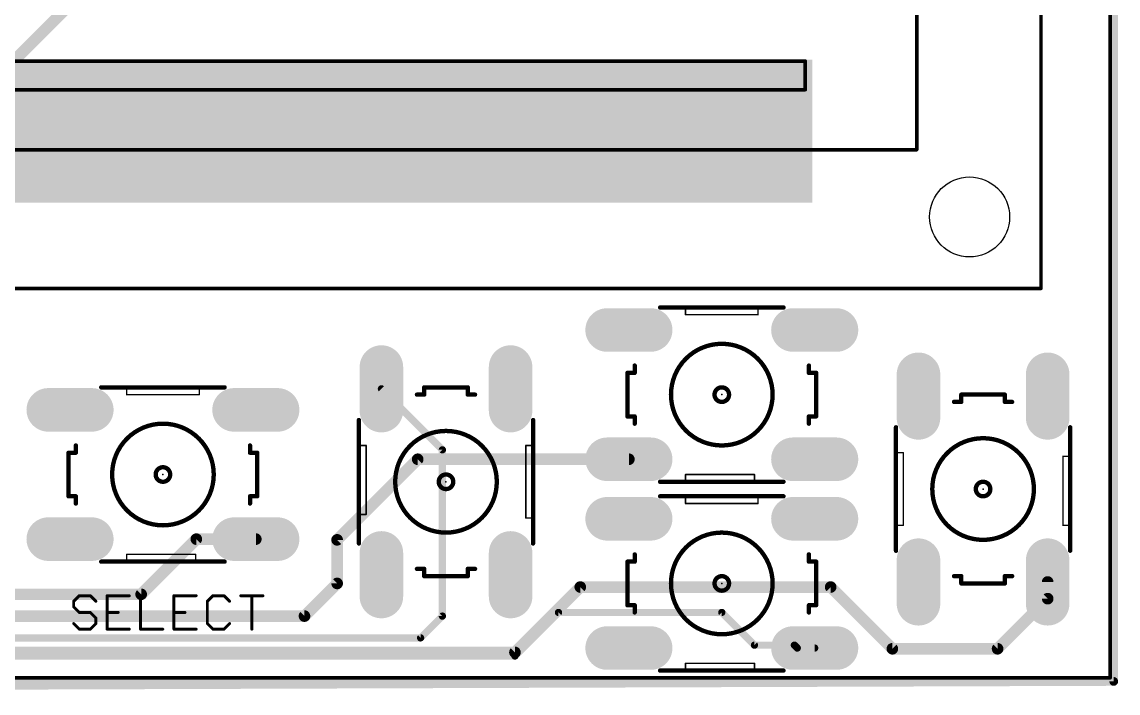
# Model space of a CAD drawing. Extents: x -0.3 to 85.2, y -0.4 to 56.2.
# Drawn here: x 46.88 to 85.24, y -0.41 to 23.07 of the extents above; entities that cross this region are included whole.
import ezdxf

# ---------------------------------------------------------------- set-up
doc = ezdxf.new("R2010")
doc.units = 0
for name, color, linetype in [('1', 12, 'CONTINUOUS'), ('16', 132, 'CONTINUOUS'), ('17', 110, 'CONTINUOUS'), ('20', 53, 'CONTINUOUS'), ('21', 253, 'CONTINUOUS'), ('23', 53, 'CONTINUOUS'), ('43', 110, 'CONTINUOUS')]:
    doc.layers.add(name, color=color, linetype=linetype)

# ---------------------------------------------------------------- blocks, each defined once
blk = doc.blocks.new('LONGP100')
at = {"const_width": 1}
blk.add_lwpolyline([(-0.5, 0), (0.5, 0)], dxfattribs=at)
at = {"const_width": 0.5}
for points in [[(-0.5, 0.25, 1), (-0.5, -0.25)], [(0.5, -0.25, 1), (0.5, 0.25)]]:
    blk.add_lwpolyline(points, format="xyb", dxfattribs=at)
blk = doc.blocks.new('RECT')
blk.add_solid([(-0.5, -0.5), (0.5, -0.5), (-0.5, 0.5), (0.5, 0.5)])

msp = doc.modelspace()

# ---------------------------------------------------------------- linework, layer by layer
at = {"layer": '1'}
for points, const_width in [([(85.09, 0), (85.09, 56.007)], 0.3048), ([(61.595, 8.1026), (59.4614, 10.2362)], 0.254), ([(61.595, 2.286), (61.595, 8.1026)], 0.254), ([(60.833, 1.524), (61.595, 2.286)], 0.254), ([(64.135, 0.889), (65.659, 2.413)], 0.254), ([(65.659, 2.413), (71.374, 2.413)], 0.254), ([(71.374, 2.413), (72.517, 1.27)], 0.254), ([(29.21, 1.524), (60.833, 1.524)], 0.254), ([(72.517, 1.27), (73.914, 1.27)], 0.254), ([(73.914, 1.27), (74.0156, 1.1684)], 0.254), ([(74.0156, 1.1684), (74.6252, 1.1684)], 0.254), ([(24.765, 0.889), (64.135, 0.889)], 0.254), ([(11.811, -0.127), (85.09, 0)], 0.3048)]:
    msp.add_lwpolyline(points, dxfattribs=dict(at, const_width=const_width))
for points, const_width in [([(59.5063, 10.2811, 1), (59.4165, 10.1913)], 0.127), ([(61.6585, 8.1026, 1), (61.5315, 8.1026)], 0.127), ([(61.5501, 8.0577, 1), (61.6399, 8.1475)], 0.127), ([(61.5315, 2.286, 1), (61.6585, 2.286)], 0.127), ([(61.6399, 2.2411, 1), (61.5501, 2.3309)], 0.127), ([(65.659, 2.4765, 1), (65.659, 2.3495)], 0.127), ([(65.7039, 2.3681, 1), (65.6141, 2.4579)], 0.127), ([(71.4189, 2.4579, 1), (71.3291, 2.3681)], 0.127), ([(71.374, 2.3495, 1), (71.374, 2.4765)], 0.127), ([(60.7881, 1.5689, 1), (60.8779, 1.4791)], 0.127), ([(60.833, 1.4605, 1), (60.833, 1.5875)], 0.127), ([(72.517, 1.3335, 1), (72.517, 1.2065)], 0.127), ([(72.4721, 1.2251, 1), (72.5619, 1.3149)], 0.127), ([(73.9589, 1.3149, 1), (73.8691, 1.2251)], 0.127), ([(73.914, 1.2065, 1), (73.914, 1.3335)], 0.127), ([(74.0156, 1.2319, 1), (74.0156, 1.1049)], 0.127), ([(73.9707, 1.1235, 1), (74.0605, 1.2133)], 0.127), ([(74.6252, 1.1049, 1), (74.6252, 1.2319)], 0.127), ([(64.0901, 0.9339, 1), (64.1799, 0.8441)], 0.127), ([(64.135, 0.8255, 1), (64.135, 0.9525)], 0.127), ([(85.0138, 0, 1), (85.1662, 0)], 0.1524), ([(85.0901, -0.0762, 1), (85.0899, 0.0762)], 0.1524)]:
    msp.add_lwpolyline(points, format="xyb", dxfattribs=dict(at, const_width=const_width))
at = {"layer": '16'}
for points, const_width in [([(85.09, 0), (85.09, 56.007)], 0.3048), ([(35.433, 10.541), (63.754, 38.862)], 0.4064), ([(57.912, 4.953), (60.7314, 7.7724)], 0.4064), ([(60.7314, 7.7724), (68.1228, 7.7724)], 0.4064), ([(51.054, 3.048), (52.9844, 4.9784)], 0.4064), ([(52.9844, 4.9784), (55.0672, 4.9784)], 0.4064), ([(57.912, 3.429), (57.912, 4.953)], 0.4064), ([(56.769, 2.286), (57.912, 3.429)], 0.4064), ([(64.135, 1.016), (66.421, 3.302)], 0.4064), ([(66.421, 3.302), (75.184, 3.302)], 0.4064), ([(75.184, 3.302), (77.343, 1.143)], 0.4064), ([(82.7786, 2.8956), (82.7786, 3.4798)], 0.4064), ([(38.735, 3.048), (51.054, 3.048)], 0.4064), ([(81.026, 1.143), (82.7786, 2.8956)], 0.4064), ([(38.481, 2.286), (56.769, 2.286)], 0.4064), ([(22.098, 1.016), (64.135, 1.016)], 0.4064), ([(77.343, 1.143), (81.026, 1.143)], 0.4064), ([(11.811, -0.254), (85.09, 0)], 0.3048)]:
    msp.add_lwpolyline(points, dxfattribs=dict(at, const_width=const_width))
for points, const_width in [([(60.7314, 7.874, 1), (60.7314, 7.6708)], 0.2032), ([(60.8032, 7.7006, 1), (60.6596, 7.8442)], 0.2032), ([(68.1228, 7.6708, 1), (68.1228, 7.874)], 0.2032), ([(52.9844, 5.08, 1), (52.9844, 4.8768)], 0.2032), ([(53.0562, 4.9066, 1), (52.9126, 5.0502)], 0.2032), ([(55.0672, 4.8768, 1), (55.0672, 5.08)], 0.2032), ([(58.0136, 4.953, 1), (57.8104, 4.953)], 0.2032), ([(57.8402, 5.0248, 1), (57.9838, 4.8812)], 0.2032), ([(57.8104, 3.429, 1), (58.0136, 3.429)], 0.2032), ([(57.9838, 3.3572, 1), (57.8402, 3.5008)], 0.2032), ([(66.421, 3.4036, 1), (66.421, 3.2004)], 0.2032), ([(66.4928, 3.2302, 1), (66.3492, 3.3738)], 0.2032), ([(75.2558, 3.3738, 1), (75.1122, 3.2302)], 0.2032), ([(75.184, 3.2004, 1), (75.184, 3.4036)], 0.2032), ([(82.8802, 3.4798, 1), (82.677, 3.4798)], 0.2032), ([(50.9822, 3.1198, 1), (51.1258, 2.9762)], 0.2032), ([(51.054, 2.9464, 1), (51.054, 3.1496)], 0.2032), ([(82.8504, 2.8238, 1), (82.7068, 2.9674)], 0.2032), ([(82.677, 2.8956, 1), (82.8802, 2.8956)], 0.2032), ([(56.6972, 2.3578, 1), (56.8408, 2.2142)], 0.2032), ([(56.769, 2.1844, 1), (56.769, 2.3876)], 0.2032), ([(64.0632, 1.0878, 1), (64.2068, 0.9442)], 0.2032), ([(64.135, 0.9144, 1), (64.135, 1.1176)], 0.2032), ([(77.343, 1.2446, 1), (77.343, 1.0414)], 0.2032), ([(77.2712, 1.0712, 1), (77.4148, 1.2148)], 0.2032), ([(80.9542, 1.2148, 1), (81.0978, 1.0712)], 0.2032), ([(81.026, 1.0414, 1), (81.026, 1.2446)], 0.2032), ([(85.0138, 0, 1), (85.1662, 0)], 0.1524), ([(85.0903, -0.0762, 1), (85.0897, 0.0762)], 0.1524)]:
    msp.add_lwpolyline(points, format="xyb", dxfattribs=dict(at, const_width=const_width))
at = {"layer": '20', "const_width": 0.127}
for points in [[(84.963, 56.127), (84.963, 0.127)], [(84.963, 0.127), (-0.037, 0.127)]]:
    msp.add_lwpolyline(points, dxfattribs=at)
at = {"layer": '20', "const_width": 0.0635}
for points in [[(84.9313, 0.127, 1), (84.9948, 0.127)], [(84.963, 0.0953, 1), (84.963, 0.1588)]]:
    msp.add_lwpolyline(points, format="xyb", dxfattribs=at)
at = {"layer": '20'}
msp.add_circle((80.045, 16.25), 1.4, dxfattribs=at)
at = {"layer": '21'}
for points, const_width in [([(82.545, 13.75), (82.545, 49.75)], 0.127), ([(78.195, 44.9), (78.195, 18.6)], 0.127), ([(74.295, 21.7), (10.795, 21.7)], 0.127), ([(74.295, 20.7), (74.295, 21.7)], 0.127), ([(10.795, 20.7), (74.295, 20.7)], 0.127), ([(78.195, 18.6), (6.895, 18.6)], 0.127), ([(2.545, 13.75), (82.545, 13.75)], 0.127), ([(70.104, 13.081), (69.215, 13.081)], 0.1524), ([(72.644, 13.081), (70.104, 13.081)], 0.1524), ([(70.104, 13.081), (70.104, 12.827)], 0.0508), ([(73.533, 13.081), (72.644, 13.081)], 0.1524), ([(72.644, 12.827), (72.644, 13.081)], 0.0508), ([(72.644, 12.827), (70.104, 12.827)], 0.0508), ([(68.326, 10.795), (68.326, 11.049)], 0.1524), ([(74.422, 10.795), (74.422, 11.049)], 0.1524), ([(68.072, 10.795), (68.326, 10.795)], 0.1524), ([(68.072, 10.795), (68.072, 9.271)], 0.1524), ([(74.422, 10.795), (74.676, 10.795)], 0.1524), ([(74.676, 9.271), (74.676, 10.795)], 0.1524), ([(50.546, 10.287), (49.657, 10.287)], 0.1524), ([(53.086, 10.287), (50.546, 10.287)], 0.1524), ([(53.975, 10.287), (53.086, 10.287)], 0.1524), ([(62.484, 10.287), (60.96, 10.287)], 0.1524), ([(60.96, 10.033), (60.96, 10.287)], 0.1524), ([(62.484, 10.287), (62.484, 10.033)], 0.1524), ([(50.546, 10.287), (50.546, 10.033)], 0.0508), ([(53.086, 10.033), (50.546, 10.033)], 0.0508), ([(53.086, 10.033), (53.086, 10.287)], 0.0508), ([(60.96, 10.033), (60.706, 10.033)], 0.1524), ([(62.484, 10.033), (62.738, 10.033)], 0.1524), ([(81.28, 10.033), (79.756, 10.033)], 0.1524), ([(79.756, 9.779), (79.756, 10.033)], 0.1524), ([(81.28, 10.033), (81.28, 9.779)], 0.1524), ([(79.756, 9.779), (79.502, 9.779)], 0.1524), ([(81.28, 9.779), (81.534, 9.779)], 0.1524), ([(58.674, 9.144), (58.674, 8.255)], 0.1524), ([(64.77, 8.255), (64.77, 9.144)], 0.1524), ([(68.326, 9.271), (68.072, 9.271)], 0.1524), ([(68.326, 9.271), (68.326, 9.017)], 0.1524), ([(74.676, 9.271), (74.422, 9.271)], 0.1524), ([(74.422, 9.271), (74.422, 9.017)], 0.1524), ([(77.47, 8.89), (77.47, 8.001)], 0.1524), ([(83.566, 7.874), (83.566, 8.89)], 0.1524), ([(48.514, 8.001), (48.768, 8.001)], 0.1524), ([(48.514, 8.001), (48.514, 6.477)], 0.1524), ([(48.768, 8.001), (48.768, 8.255)], 0.1524), ([(54.864, 8.001), (54.864, 8.255)], 0.1524), ([(54.864, 8.001), (55.118, 8.001)], 0.1524), ([(55.118, 6.477), (55.118, 8.001)], 0.1524), ([(58.674, 8.255), (58.674, 5.842)], 0.1524), ([(58.928, 8.255), (58.674, 8.255)], 0.0508), ([(58.928, 5.842), (58.928, 8.255)], 0.0508), ([(64.77, 8.255), (64.516, 8.255)], 0.0508), ([(64.516, 5.715), (64.516, 8.255)], 0.0508), ([(64.77, 5.715), (64.77, 8.255)], 0.1524), ([(77.47, 8.001), (77.47, 5.461)], 0.1524), ([(77.724, 8.001), (77.47, 8.001)], 0.0508), ([(77.724, 8.001), (77.724, 5.461)], 0.0508), ([(83.312, 7.874), (83.312, 5.461)], 0.0508), ([(83.312, 7.874), (83.566, 7.874)], 0.0508), ([(83.566, 5.461), (83.566, 7.874)], 0.1524), ([(69.215, 6.985), (70.104, 6.985)], 0.1524), ([(70.104, 6.985), (72.517, 6.985)], 0.1524), ([(72.517, 7.239), (70.104, 7.239)], 0.0508), ([(70.104, 7.239), (70.104, 6.985)], 0.0508), ([(72.517, 6.985), (73.533, 6.985)], 0.1524), ([(72.517, 7.239), (72.517, 6.985)], 0.0508), ([(48.768, 6.477), (48.514, 6.477)], 0.1524), ([(48.768, 6.477), (48.768, 6.223)], 0.1524), ([(55.118, 6.477), (54.864, 6.477)], 0.1524), ([(54.864, 6.477), (54.864, 6.223)], 0.1524), ([(70.104, 6.477), (69.215, 6.477)], 0.1524), ([(72.644, 6.477), (70.104, 6.477)], 0.1524), ([(73.533, 6.477), (72.644, 6.477)], 0.1524), ([(70.104, 6.477), (70.104, 6.223)], 0.0508), ([(72.644, 6.223), (70.104, 6.223)], 0.0508), ([(72.644, 6.223), (72.644, 6.477)], 0.0508), ([(58.674, 5.842), (58.674, 4.826)], 0.1524), ([(58.928, 5.842), (58.674, 5.842)], 0.0508), ([(64.77, 4.826), (64.77, 5.715)], 0.1524), ([(64.516, 5.715), (64.77, 5.715)], 0.0508), ([(77.47, 5.461), (77.47, 4.572)], 0.1524), ([(77.47, 5.461), (77.724, 5.461)], 0.0508), ([(83.312, 5.461), (83.566, 5.461)], 0.0508), ([(83.566, 4.572), (83.566, 5.461)], 0.1524), ([(49.657, 4.191), (50.546, 4.191)], 0.1524), ([(50.546, 4.191), (52.959, 4.191)], 0.1524), ([(52.959, 4.445), (50.546, 4.445)], 0.0508), ([(50.546, 4.445), (50.546, 4.191)], 0.0508), ([(52.959, 4.191), (53.975, 4.191)], 0.1524), ([(52.959, 4.445), (52.959, 4.191)], 0.0508), ([(68.072, 4.191), (68.326, 4.191)], 0.1524), ([(68.072, 4.191), (68.072, 2.667)], 0.1524), ([(68.326, 4.191), (68.326, 4.445)], 0.1524), ([(74.422, 4.191), (74.422, 4.445)], 0.1524), ([(74.422, 4.191), (74.676, 4.191)], 0.1524), ([(74.676, 2.667), (74.676, 4.191)], 0.1524), ([(60.96, 3.937), (60.706, 3.937)], 0.1524), ([(60.96, 3.683), (60.96, 3.937)], 0.1524), ([(62.484, 3.937), (62.484, 3.683)], 0.1524), ([(62.484, 3.937), (62.738, 3.937)], 0.1524), ([(60.96, 3.683), (62.484, 3.683)], 0.1524), ([(79.756, 3.683), (79.502, 3.683)], 0.1524), ([(79.756, 3.429), (79.756, 3.683)], 0.1524), ([(79.756, 3.429), (81.28, 3.429)], 0.1524), ([(81.28, 3.683), (81.28, 3.429)], 0.1524), ([(81.28, 3.683), (81.534, 3.683)], 0.1524), ([(48.8867, 2.9982), (48.6918, 2.8033)], 0.1016), ([(48.6918, 2.8033), (48.6918, 2.6084)], 0.1016), ([(49.2765, 2.9982), (48.8867, 2.9982)], 0.1016), ([(49.4714, 2.8033), (49.2765, 2.9982)], 0.1016), ([(50.6408, 2.9982), (49.8612, 2.9982)], 0.1016), ([(49.8612, 2.9982), (49.8612, 1.8288)], 0.1016), ([(51.0306, 2.9982), (51.0306, 1.8288)], 0.1016), ([(52.9796, 2.9982), (52.2, 2.9982)], 0.1016), ([(52.2, 2.9982), (52.2, 1.8288)], 0.1016), ([(53.5643, 2.9982), (53.3694, 2.8033)], 0.1016), ([(53.3694, 2.8033), (53.3694, 2.0237)], 0.1016), ([(53.9541, 2.9982), (53.5643, 2.9982)], 0.1016), ([(54.149, 2.8033), (53.9541, 2.9982)], 0.1016), ([(54.5388, 2.9982), (55.3184, 2.9982)], 0.1016), ([(54.9286, 1.8288), (54.9286, 2.9982)], 0.1016), ([(68.326, 2.667), (68.072, 2.667)], 0.1524), ([(68.326, 2.667), (68.326, 2.413)], 0.1524), ([(74.676, 2.667), (74.422, 2.667)], 0.1524), ([(74.422, 2.667), (74.422, 2.413)], 0.1524), ([(48.6918, 2.6084), (48.8867, 2.4135)], 0.1016), ([(48.8867, 2.4135), (49.2765, 2.4135)], 0.1016), ([(49.2765, 2.4135), (49.4714, 2.2186)], 0.1016), ([(49.8612, 2.4135), (50.251, 2.4135)], 0.1016), ([(52.2, 2.4135), (52.5898, 2.4135)], 0.1016), ([(48.8867, 1.8288), (48.6918, 2.0237)], 0.1016), ([(49.4714, 2.0237), (49.2765, 1.8288)], 0.1016), ([(49.4714, 2.2186), (49.4714, 2.0237)], 0.1016), ([(53.3694, 2.0237), (53.5643, 1.8288)], 0.1016), ([(53.9541, 1.8288), (54.149, 2.0237)], 0.1016), ([(49.2765, 1.8288), (48.8867, 1.8288)], 0.1016), ([(49.8612, 1.8288), (50.6408, 1.8288)], 0.1016), ([(51.0306, 1.8288), (51.8102, 1.8288)], 0.1016), ([(52.2, 1.8288), (52.9796, 1.8288)], 0.1016), ([(53.5643, 1.8288), (53.9541, 1.8288)], 0.1016), ([(69.215, 0.381), (70.104, 0.381)], 0.1524), ([(70.104, 0.381), (72.517, 0.381)], 0.1524), ([(72.517, 0.635), (70.104, 0.635)], 0.0508), ([(70.104, 0.635), (70.104, 0.381)], 0.0508), ([(72.517, 0.381), (73.533, 0.381)], 0.1524), ([(72.517, 0.635), (72.517, 0.381)], 0.0508)]:
    msp.add_lwpolyline(points, dxfattribs=dict(at, const_width=const_width))
for points, const_width in [([(74.3268, 21.7, 1), (74.2632, 21.7)], 0.0635), ([(74.295, 21.6683, 1), (74.295, 21.7317)], 0.0635), ([(74.2632, 20.7, 1), (74.3268, 20.7)], 0.0635), ([(74.295, 20.6683, 1), (74.295, 20.7317)], 0.0635), ([(78.1633, 18.6, 1), (78.2268, 18.6)], 0.0635), ([(78.195, 18.5683, 1), (78.195, 18.6318)], 0.0635), ([(82.545, 13.7182, 1), (82.545, 13.7818)], 0.0635), ([(82.5132, 13.75, 1), (82.5768, 13.75)], 0.0635), ([(69.215, 13.1191, 1), (69.215, 13.0429)], 0.0762), ([(70.104, 13.1191, 1), (70.104, 13.0429)], 0.0762), ([(70.104, 13.0429, 1), (70.104, 13.1191)], 0.0762), ([(70.1167, 13.081, 1), (70.0913, 13.081)], 0.0254), ([(72.644, 13.1191, 1), (72.644, 13.0429)], 0.0762), ([(72.644, 13.0429, 1), (72.644, 13.1191)], 0.0762), ([(72.6567, 13.081, 1), (72.6313, 13.081)], 0.0254), ([(73.533, 13.0429, 1), (73.533, 13.1191)], 0.0762), ([(70.104, 12.8397, 1), (70.104, 12.8143)], 0.0254), ([(70.0913, 12.827, 1), (70.1167, 12.827)], 0.0254), ([(72.6313, 12.827, 1), (72.6567, 12.827)], 0.0254), ([(72.644, 12.8143, 1), (72.644, 12.8397)], 0.0254), ([(71.374, 8.255, 1), (71.374, 11.811, 1), (71.374, 8.255)], 0.1524), ([(68.3641, 11.049, 1), (68.2879, 11.049)], 0.0762), ([(74.4601, 11.049, 1), (74.3839, 11.049)], 0.0762), ([(68.072, 10.8331, 1), (68.072, 10.7569)], 0.0762), ([(68.1101, 10.795, 1), (68.0339, 10.795)], 0.0762), ([(68.2879, 10.795, 1), (68.3641, 10.795)], 0.0762), ([(68.326, 10.7569, 1), (68.326, 10.8331)], 0.0762), ([(74.422, 10.8331, 1), (74.422, 10.7569)], 0.0762), ([(74.3839, 10.795, 1), (74.4601, 10.795)], 0.0762), ([(74.7141, 10.795, 1), (74.6379, 10.795)], 0.0762), ([(74.676, 10.7569, 1), (74.676, 10.8331)], 0.0762), ([(49.657, 10.3251, 1), (49.657, 10.2489)], 0.0762), ([(50.546, 10.3251, 1), (50.546, 10.2489)], 0.0762), ([(50.546, 10.2489, 1), (50.546, 10.3251)], 0.0762), ([(53.086, 10.3251, 1), (53.086, 10.2489)], 0.0762), ([(53.086, 10.2489, 1), (53.086, 10.3251)], 0.0762), ([(53.975, 10.2489, 1), (53.975, 10.3251)], 0.0762), ([(60.96, 10.3251, 1), (60.96, 10.2489)], 0.0762), ([(60.9981, 10.287, 1), (60.9219, 10.287)], 0.0762), ([(62.5221, 10.287, 1), (62.4459, 10.287)], 0.0762), ([(62.484, 10.2489, 1), (62.484, 10.3251)], 0.0762), ([(71.374, 9.779, 1), (71.374, 10.287, 1), (71.374, 9.779)], 0.1524), ([(50.5587, 10.287, 1), (50.5333, 10.287)], 0.0254), ([(50.546, 10.0457, 1), (50.546, 10.0203)], 0.0254), ([(50.5333, 10.033, 1), (50.5587, 10.033)], 0.0254), ([(53.0987, 10.287, 1), (53.0733, 10.287)], 0.0254), ([(53.0733, 10.033, 1), (53.0987, 10.033)], 0.0254), ([(53.086, 10.0203, 1), (53.086, 10.0457)], 0.0254), ([(60.706, 10.0711, 1), (60.706, 9.9949)], 0.0762), ([(60.9219, 10.033, 1), (60.9981, 10.033)], 0.0762), ([(60.96, 9.9949, 1), (60.96, 10.0711)], 0.0762), ([(62.484, 10.0711, 1), (62.484, 9.9949)], 0.0762), ([(62.4459, 10.033, 1), (62.5221, 10.033)], 0.0762), ([(62.738, 9.9949, 1), (62.738, 10.0711)], 0.0762), ([(79.756, 10.0711, 1), (79.756, 9.9949)], 0.0762), ([(79.7941, 10.033, 1), (79.7179, 10.033)], 0.0762), ([(81.3181, 10.033, 1), (81.2419, 10.033)], 0.0762), ([(81.28, 9.9949, 1), (81.28, 10.0711)], 0.0762), ([(79.502, 9.8171, 1), (79.502, 9.7409)], 0.0762), ([(79.7179, 9.779, 1), (79.7941, 9.779)], 0.0762), ([(79.756, 9.7409, 1), (79.756, 9.8171)], 0.0762), ([(81.28, 9.8171, 1), (81.28, 9.7409)], 0.0762), ([(81.2419, 9.779, 1), (81.3181, 9.779)], 0.0762), ([(81.534, 9.7409, 1), (81.534, 9.8171)], 0.0762), ([(58.7121, 9.144, 1), (58.6359, 9.144)], 0.0762), ([(64.8081, 9.144, 1), (64.7319, 9.144)], 0.0762), ([(68.072, 9.3091, 1), (68.072, 9.2329)], 0.0762), ([(68.0339, 9.271, 1), (68.1101, 9.271)], 0.0762), ([(68.3641, 9.271, 1), (68.2879, 9.271)], 0.0762), ([(68.326, 9.2329, 1), (68.326, 9.3091)], 0.0762), ([(74.422, 9.3091, 1), (74.422, 9.2329)], 0.0762), ([(74.4601, 9.271, 1), (74.3839, 9.271)], 0.0762), ([(74.6379, 9.271, 1), (74.7141, 9.271)], 0.0762), ([(74.676, 9.2329, 1), (74.676, 9.3091)], 0.0762), ([(51.816, 5.461, 1), (51.816, 9.017, 1), (51.816, 5.461)], 0.1524), ([(61.722, 5.207, 1), (61.722, 8.763, 1), (61.722, 5.207)], 0.1524), ([(68.2879, 9.017, 1), (68.3641, 9.017)], 0.0762), ([(74.3839, 9.017, 1), (74.4601, 9.017)], 0.0762), ([(77.5081, 8.89, 1), (77.4319, 8.89)], 0.0762), ([(83.6041, 8.89, 1), (83.5279, 8.89)], 0.0762), ([(80.518, 4.953, 1), (80.518, 8.509, 1), (80.518, 4.953)], 0.1524), ([(48.514, 8.0391, 1), (48.514, 7.9629)], 0.0762), ([(48.5521, 8.001, 1), (48.4759, 8.001)], 0.0762), ([(48.8061, 8.255, 1), (48.7299, 8.255)], 0.0762), ([(48.768, 7.9629, 1), (48.768, 8.0391)], 0.0762), ([(54.9021, 8.255, 1), (54.8259, 8.255)], 0.0762), ([(54.864, 8.0391, 1), (54.864, 7.9629)], 0.0762), ([(55.1561, 8.001, 1), (55.0799, 8.001)], 0.0762), ([(55.118, 7.9629, 1), (55.118, 8.0391)], 0.0762), ([(58.7121, 8.255, 1), (58.6359, 8.255)], 0.0762), ([(58.6359, 8.255, 1), (58.7121, 8.255)], 0.0762), ([(58.674, 8.2677, 1), (58.674, 8.2423)], 0.0254), ([(58.9407, 8.255, 1), (58.9153, 8.255)], 0.0254), ([(58.928, 8.2423, 1), (58.928, 8.2677)], 0.0254), ([(64.516, 8.2677, 1), (64.516, 8.2423)], 0.0254), ([(64.5287, 8.255, 1), (64.5033, 8.255)], 0.0254), ([(64.8081, 8.255, 1), (64.7319, 8.255)], 0.0762), ([(64.7319, 8.255, 1), (64.8081, 8.255)], 0.0762), ([(64.77, 8.2423, 1), (64.77, 8.2677)], 0.0254), ([(77.5081, 8.001, 1), (77.4319, 8.001)], 0.0762), ([(48.7299, 8.001, 1), (48.8061, 8.001)], 0.0762), ([(54.8259, 8.001, 1), (54.9021, 8.001)], 0.0762), ([(77.4319, 8.001, 1), (77.5081, 8.001)], 0.0762), ([(77.47, 8.0137, 1), (77.47, 7.9883)], 0.0254), ([(77.7367, 8.001, 1), (77.7113, 8.001)], 0.0254), ([(77.724, 7.9883, 1), (77.724, 8.0137)], 0.0254), ([(83.3247, 7.874, 1), (83.2993, 7.874)], 0.0254), ([(83.312, 7.8867, 1), (83.312, 7.8613)], 0.0254), ([(83.6041, 7.874, 1), (83.5279, 7.874)], 0.0762), ([(83.5279, 7.874, 1), (83.6041, 7.874)], 0.0762), ([(83.566, 7.8613, 1), (83.566, 7.8867)], 0.0254), ([(51.816, 6.985, 1), (51.816, 7.493, 1), (51.816, 6.985)], 0.1524), ([(61.722, 6.731, 1), (61.722, 7.239, 1), (61.722, 6.731)], 0.1524), ([(69.215, 7.0231, 1), (69.215, 6.9469)], 0.0762), ([(70.104, 7.0231, 1), (70.104, 6.9469)], 0.0762), ([(70.104, 6.9469, 1), (70.104, 7.0231)], 0.0762), ([(70.104, 7.2517, 1), (70.104, 7.2263)], 0.0254), ([(70.1167, 7.239, 1), (70.0913, 7.239)], 0.0254), ([(70.0913, 6.985, 1), (70.1167, 6.985)], 0.0254), ([(72.517, 7.0231, 1), (72.517, 6.9469)], 0.0762), ([(72.517, 6.9469, 1), (72.517, 7.0231)], 0.0762), ([(72.5297, 7.239, 1), (72.5043, 7.239)], 0.0254), ([(72.5043, 6.985, 1), (72.5297, 6.985)], 0.0254), ([(72.517, 7.2263, 1), (72.517, 7.2517)], 0.0254), ([(73.533, 6.9469, 1), (73.533, 7.0231)], 0.0762), ([(80.518, 6.477, 1), (80.518, 6.985, 1), (80.518, 6.477)], 0.1524), ([(48.514, 6.5151, 1), (48.514, 6.4389)], 0.0762), ([(48.8061, 6.477, 1), (48.7299, 6.477)], 0.0762), ([(48.768, 6.4389, 1), (48.768, 6.5151)], 0.0762), ([(54.864, 6.5151, 1), (54.864, 6.4389)], 0.0762), ([(54.9021, 6.477, 1), (54.8259, 6.477)], 0.0762), ([(55.118, 6.4389, 1), (55.118, 6.5151)], 0.0762), ([(69.215, 6.5151, 1), (69.215, 6.4389)], 0.0762), ([(70.104, 6.5151, 1), (70.104, 6.4389)], 0.0762), ([(70.104, 6.4389, 1), (70.104, 6.5151)], 0.0762), ([(72.644, 6.5151, 1), (72.644, 6.4389)], 0.0762), ([(72.644, 6.4389, 1), (72.644, 6.5151)], 0.0762), ([(73.533, 6.4389, 1), (73.533, 6.5151)], 0.0762), ([(48.4759, 6.477, 1), (48.5521, 6.477)], 0.0762), ([(48.7299, 6.223, 1), (48.8061, 6.223)], 0.0762), ([(54.8259, 6.223, 1), (54.9021, 6.223)], 0.0762), ([(55.0799, 6.477, 1), (55.1561, 6.477)], 0.0762), ([(70.1167, 6.477, 1), (70.0913, 6.477)], 0.0254), ([(70.104, 6.2357, 1), (70.104, 6.2103)], 0.0254), ([(70.0913, 6.223, 1), (70.1167, 6.223)], 0.0254), ([(72.6567, 6.477, 1), (72.6313, 6.477)], 0.0254), ([(72.6313, 6.223, 1), (72.6567, 6.223)], 0.0254), ([(72.644, 6.2103, 1), (72.644, 6.2357)], 0.0254), ([(58.7121, 5.842, 1), (58.6359, 5.842)], 0.0762), ([(58.6359, 5.842, 1), (58.7121, 5.842)], 0.0762), ([(58.674, 5.8547, 1), (58.674, 5.8293)], 0.0254), ([(58.9153, 5.842, 1), (58.9407, 5.842)], 0.0254), ([(58.928, 5.8293, 1), (58.928, 5.8547)], 0.0254), ([(64.8081, 5.715, 1), (64.7319, 5.715)], 0.0762), ([(64.516, 5.7277, 1), (64.516, 5.7023)], 0.0254), ([(64.5033, 5.715, 1), (64.5287, 5.715)], 0.0254), ([(64.7319, 5.715, 1), (64.8081, 5.715)], 0.0762), ([(64.77, 5.7023, 1), (64.77, 5.7277)], 0.0254), ([(77.5081, 5.461, 1), (77.4319, 5.461)], 0.0762), ([(77.4319, 5.461, 1), (77.5081, 5.461)], 0.0762), ([(77.47, 5.4737, 1), (77.47, 5.4483)], 0.0254), ([(77.7113, 5.461, 1), (77.7367, 5.461)], 0.0254), ([(77.724, 5.4483, 1), (77.724, 5.4737)], 0.0254), ([(83.312, 5.4737, 1), (83.312, 5.4483)], 0.0254), ([(83.2993, 5.461, 1), (83.3247, 5.461)], 0.0254), ([(83.6041, 5.461, 1), (83.5279, 5.461)], 0.0762), ([(83.5279, 5.461, 1), (83.6041, 5.461)], 0.0762), ([(83.566, 5.4483, 1), (83.566, 5.4737)], 0.0254), ([(71.374, 1.651, 1), (71.374, 5.207, 1), (71.374, 1.651)], 0.1524), ([(58.6359, 4.826, 1), (58.7121, 4.826)], 0.0762), ([(64.7319, 4.826, 1), (64.8081, 4.826)], 0.0762), ([(77.4319, 4.572, 1), (77.5081, 4.572)], 0.0762), ([(83.5279, 4.572, 1), (83.6041, 4.572)], 0.0762), ([(49.657, 4.2291, 1), (49.657, 4.1529)], 0.0762), ([(50.546, 4.2291, 1), (50.546, 4.1529)], 0.0762), ([(50.546, 4.1529, 1), (50.546, 4.2291)], 0.0762), ([(50.546, 4.4577, 1), (50.546, 4.4323)], 0.0254), ([(50.5587, 4.445, 1), (50.5333, 4.445)], 0.0254), ([(52.959, 4.2291, 1), (52.959, 4.1529)], 0.0762), ([(52.959, 4.1529, 1), (52.959, 4.2291)], 0.0762), ([(52.9717, 4.445, 1), (52.9463, 4.445)], 0.0254), ([(52.959, 4.4323, 1), (52.959, 4.4577)], 0.0254), ([(53.975, 4.1529, 1), (53.975, 4.2291)], 0.0762), ([(68.072, 4.2291, 1), (68.072, 4.1529)], 0.0762), ([(68.1101, 4.191, 1), (68.0339, 4.191)], 0.0762), ([(68.3641, 4.445, 1), (68.2879, 4.445)], 0.0762), ([(68.2879, 4.191, 1), (68.3641, 4.191)], 0.0762), ([(68.326, 4.1529, 1), (68.326, 4.2291)], 0.0762), ([(74.4601, 4.445, 1), (74.3839, 4.445)], 0.0762), ([(74.422, 4.2291, 1), (74.422, 4.1529)], 0.0762), ([(74.3839, 4.191, 1), (74.4601, 4.191)], 0.0762), ([(74.7141, 4.191, 1), (74.6379, 4.191)], 0.0762), ([(74.676, 4.1529, 1), (74.676, 4.2291)], 0.0762), ([(50.5333, 4.191, 1), (50.5587, 4.191)], 0.0254), ([(52.9463, 4.191, 1), (52.9717, 4.191)], 0.0254), ([(60.706, 3.9751, 1), (60.706, 3.8989)], 0.0762), ([(60.9981, 3.937, 1), (60.9219, 3.937)], 0.0762), ([(60.96, 3.8989, 1), (60.96, 3.9751)], 0.0762), ([(62.5221, 3.937, 1), (62.4459, 3.937)], 0.0762), ([(62.484, 3.9751, 1), (62.484, 3.8989)], 0.0762), ([(62.738, 3.8989, 1), (62.738, 3.9751)], 0.0762), ([(60.96, 3.7211, 1), (60.96, 3.6449)], 0.0762), ([(60.9219, 3.683, 1), (60.9981, 3.683)], 0.0762), ([(62.4459, 3.683, 1), (62.5221, 3.683)], 0.0762), ([(62.484, 3.6449, 1), (62.484, 3.7211)], 0.0762), ([(71.374, 3.175, 1), (71.374, 3.683, 1), (71.374, 3.175)], 0.1524), ([(79.502, 3.7211, 1), (79.502, 3.6449)], 0.0762), ([(79.7941, 3.683, 1), (79.7179, 3.683)], 0.0762), ([(79.756, 3.4671, 1), (79.756, 3.3909)], 0.0762), ([(79.7179, 3.429, 1), (79.7941, 3.429)], 0.0762), ([(79.756, 3.6449, 1), (79.756, 3.7211)], 0.0762), ([(81.3181, 3.683, 1), (81.2419, 3.683)], 0.0762), ([(81.28, 3.7211, 1), (81.28, 3.6449)], 0.0762), ([(81.2419, 3.429, 1), (81.3181, 3.429)], 0.0762), ([(81.28, 3.3909, 1), (81.28, 3.4671)], 0.0762), ([(81.534, 3.6449, 1), (81.534, 3.7211)], 0.0762), ([(48.6738, 2.8213, 1), (48.7098, 2.7853)], 0.0508), ([(48.7172, 2.8033, 1), (48.6664, 2.8033)], 0.0508), ([(48.8867, 3.0236, 1), (48.8867, 2.9728)], 0.0508), ([(48.9047, 2.9802, 1), (48.8687, 3.0162)], 0.0508), ([(49.2945, 3.0162, 1), (49.2585, 2.9802)], 0.0508), ([(49.2765, 2.9728, 1), (49.2765, 3.0236)], 0.0508), ([(49.4534, 2.7853, 1), (49.4894, 2.8213)], 0.0508), ([(49.8612, 3.0236, 1), (49.8612, 2.9728)], 0.0508), ([(49.8866, 2.9982, 1), (49.8358, 2.9982)], 0.0508), ([(50.6408, 2.9728, 1), (50.6408, 3.0236)], 0.0508), ([(51.056, 2.9982, 1), (51.0052, 2.9982)], 0.0508), ([(52.2, 3.0236, 1), (52.2, 2.9728)], 0.0508), ([(52.2254, 2.9982, 1), (52.1746, 2.9982)], 0.0508), ([(52.9796, 2.9728, 1), (52.9796, 3.0236)], 0.0508), ([(53.3514, 2.8213, 1), (53.3873, 2.7853)], 0.0508), ([(53.3948, 2.8033, 1), (53.344, 2.8033)], 0.0508), ([(53.5643, 3.0236, 1), (53.5643, 2.9728)], 0.0508), ([(53.5822, 2.9802, 1), (53.5463, 3.0162)], 0.0508), ([(53.972, 3.0162, 1), (53.9361, 2.9802)], 0.0508), ([(53.9541, 2.9728, 1), (53.9541, 3.0236)], 0.0508), ([(54.131, 2.7853, 1), (54.1669, 2.8213)], 0.0508), ([(54.5388, 3.0236, 1), (54.5388, 2.9728)], 0.0508), ([(54.954, 2.9982, 1), (54.9032, 2.9982)], 0.0508), ([(55.3184, 2.9728, 1), (55.3184, 3.0236)], 0.0508), ([(68.072, 2.7051, 1), (68.072, 2.6289)], 0.0762), ([(68.0339, 2.667, 1), (68.1101, 2.667)], 0.0762), ([(68.3641, 2.667, 1), (68.2879, 2.667)], 0.0762), ([(68.326, 2.6289, 1), (68.326, 2.7051)], 0.0762), ([(74.422, 2.7051, 1), (74.422, 2.6289)], 0.0762), ([(74.4601, 2.667, 1), (74.3839, 2.667)], 0.0762), ([(74.6379, 2.667, 1), (74.7141, 2.667)], 0.0762), ([(74.676, 2.6289, 1), (74.676, 2.7051)], 0.0762), ([(48.7098, 2.6264, 1), (48.6738, 2.5904)], 0.0508), ([(48.6664, 2.6084, 1), (48.7172, 2.6084)], 0.0508), ([(48.8867, 2.4389, 1), (48.8867, 2.3881)], 0.0508), ([(48.8687, 2.3955, 1), (48.9047, 2.4315)], 0.0508), ([(49.2945, 2.4315, 1), (49.2585, 2.3955)], 0.0508), ([(49.2765, 2.3881, 1), (49.2765, 2.4389)], 0.0508), ([(49.8612, 2.4389, 1), (49.8612, 2.3881)], 0.0508), ([(50.251, 2.3881, 1), (50.251, 2.4389)], 0.0508), ([(52.2, 2.4389, 1), (52.2, 2.3881)], 0.0508), ([(52.5898, 2.3881, 1), (52.5898, 2.4389)], 0.0508), ([(68.2879, 2.413, 1), (68.3641, 2.413)], 0.0762), ([(74.3839, 2.413, 1), (74.4601, 2.413)], 0.0762), ([(48.7098, 2.0417, 1), (48.6738, 2.0057)], 0.0508), ([(49.4968, 2.2186, 1), (49.446, 2.2186)], 0.0508), ([(49.446, 2.0237, 1), (49.4968, 2.0237)], 0.0508), ([(49.4534, 2.2006, 1), (49.4894, 2.2366)], 0.0508), ([(49.4894, 2.0057, 1), (49.4534, 2.0417)], 0.0508), ([(53.3873, 2.0417, 1), (53.3514, 2.0057)], 0.0508), ([(53.344, 2.0237, 1), (53.3948, 2.0237)], 0.0508), ([(54.1669, 2.0057, 1), (54.131, 2.0417)], 0.0508), ([(48.8867, 1.8542, 1), (48.8867, 1.8034)], 0.0508), ([(48.8687, 1.8108, 1), (48.9047, 1.8468)], 0.0508), ([(49.2585, 1.8468, 1), (49.2945, 1.8108)], 0.0508), ([(49.2765, 1.8034, 1), (49.2765, 1.8542)], 0.0508), ([(49.8612, 1.8542, 1), (49.8612, 1.8034)], 0.0508), ([(49.8358, 1.8288, 1), (49.8866, 1.8288)], 0.0508), ([(50.6408, 1.8034, 1), (50.6408, 1.8542)], 0.0508), ([(51.0306, 1.8542, 1), (51.0306, 1.8034)], 0.0508), ([(51.0052, 1.8288, 1), (51.056, 1.8288)], 0.0508), ([(51.8102, 1.8034, 1), (51.8102, 1.8542)], 0.0508), ([(52.2, 1.8542, 1), (52.2, 1.8034)], 0.0508), ([(52.1746, 1.8288, 1), (52.2254, 1.8288)], 0.0508), ([(52.9796, 1.8034, 1), (52.9796, 1.8542)], 0.0508), ([(53.5643, 1.8542, 1), (53.5643, 1.8034)], 0.0508), ([(53.5463, 1.8108, 1), (53.5822, 1.8468)], 0.0508), ([(53.9361, 1.8468, 1), (53.972, 1.8108)], 0.0508), ([(53.9541, 1.8034, 1), (53.9541, 1.8542)], 0.0508), ([(54.9032, 1.8288, 1), (54.954, 1.8288)], 0.0508), ([(69.215, 0.4191, 1), (69.215, 0.3429)], 0.0762), ([(70.104, 0.4191, 1), (70.104, 0.3429)], 0.0762), ([(70.104, 0.3429, 1), (70.104, 0.4191)], 0.0762), ([(70.104, 0.6477, 1), (70.104, 0.6223)], 0.0254), ([(70.1167, 0.635, 1), (70.0913, 0.635)], 0.0254), ([(70.0913, 0.381, 1), (70.1167, 0.381)], 0.0254), ([(72.517, 0.4191, 1), (72.517, 0.3429)], 0.0762), ([(72.517, 0.3429, 1), (72.517, 0.4191)], 0.0762), ([(72.5297, 0.635, 1), (72.5043, 0.635)], 0.0254), ([(72.5043, 0.381, 1), (72.5297, 0.381)], 0.0254), ([(72.517, 0.6223, 1), (72.517, 0.6477)], 0.0254), ([(73.533, 0.3429, 1), (73.533, 0.4191)], 0.0762)]:
    msp.add_lwpolyline(points, format="xyb", dxfattribs=dict(at, const_width=const_width))
at = {"layer": '23'}
for p in [(71.374, 10.033), (51.816, 7.239), (61.722, 6.985), (80.518, 6.731), (71.374, 3.429), (84.963, 0.127)]:
    msp.add_point(p, dxfattribs=at)

# ---------------------------------------------------------------- block references
at = {"layer": '17', "xscale": 1.524, "yscale": 1.524}
for p in [(68.1228, 12.2936), (68.1228, 12.2936), (74.6252, 12.2936), (74.6252, 12.2936), (48.5648, 9.4996), (48.5648, 9.4996), (55.0672, 9.4996), (55.0672, 9.4996), (68.1228, 7.7724), (68.1228, 7.7724), (74.6252, 7.7724), (74.6252, 7.7724), (68.1228, 5.6896), (68.1228, 5.6896), (74.6252, 5.6896), (74.6252, 5.6896), (48.5648, 4.9784), (48.5648, 4.9784), (55.0672, 4.9784), (55.0672, 4.9784), (68.1228, 1.1684), (68.1228, 1.1684), (74.6252, 1.1684), (74.6252, 1.1684)]:
    msp.add_blockref('LONGP100', p, dxfattribs=at)
for p, rotation in [((59.4614, 10.2362), 270), ((59.4614, 10.2362), 270), ((63.9826, 10.2362), 270), ((63.9826, 10.2362), 270), ((78.2574, 9.9822), 90), ((78.2574, 9.9822), 90), ((82.7786, 9.9822), 90), ((82.7786, 9.9822), 90), ((59.4614, 3.7338), 270), ((59.4614, 3.7338), 270), ((63.9826, 3.7338), 270), ((63.9826, 3.7338), 270), ((78.2574, 3.4798), 90), ((78.2574, 3.4798), 90), ((82.7786, 3.4798), 90), ((82.7786, 3.4798), 90)]:
    msp.add_blockref('LONGP100', p, dxfattribs=dict(at, rotation=rotation))
at = {"layer": '43', "xscale": 64, "yscale": 5}
msp.add_blockref('RECT', (42.545, 19.25), dxfattribs=at)

doc.saveas('drawing.dxf')
